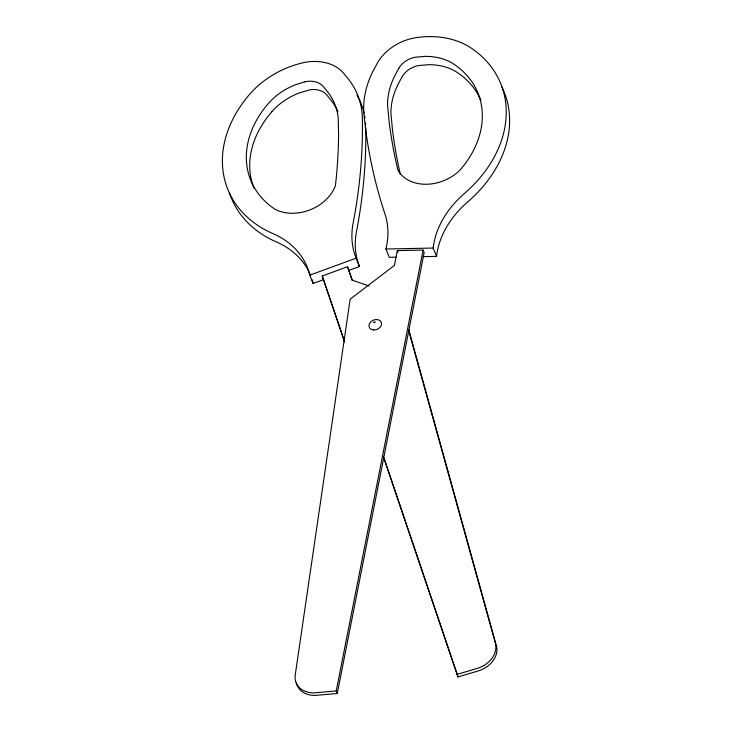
<?xml version="1.0" encoding="UTF-8"?>
<svg xmlns="http://www.w3.org/2000/svg" width="732" height="732" viewBox="0 0 732 732"><rect width="100%" height="100%" fill="white"/><g stroke="black" fill="none" stroke-linecap="round" stroke-linejoin="round"><path stroke-width="1.1" d="M337.26 693.506L424.157 252.613L423.123 250.079L397.311 250.6L394.392 265.432L350.152 299.178L295.216 675.124A23.735 18.126 -22.1 0 0 314.33 692.865L336.226 690.971L337.26 693.506L315.355 695.4A23.735 18.126 -22.1 0 1 296.286 682.398M336.226 690.971L423.123 250.079M309.755 275.159L356.091 258.186A99.826 76.247 -22.1 0 1 353.117 223.26A757.721 578.747 -22.1 0 0 362.377 118.575A110.166 84.143 -22.1 0 0 345.358 75.46A44.762 34.194 -22.1 0 0 301.794 63.044A80.529 61.506 -22.1 0 0 249.841 94.062A126.133 96.34 -22.1 0 0 272.954 233.6A95.718 73.109 -22.1 0 1 309.755 275.159L313.131 283.476L323.663 279.624M344.58 342.027L322.236 275.991L347.544 266.723L352.412 280.585M348.935 270.364L359.467 266.512A99.826 76.247 -22.1 0 1 356.493 231.577A757.721 578.747 -22.1 0 0 365.771 127.981M383.422 456.786L457.07 674.392L478.71 667.95A23.735 18.126 -22.1 0 0 495.399 643.346L408.337 329.409M457.07 674.392L458.095 676.926L479.734 670.475A23.735 18.126 -22.1 0 0 496.433 645.88L408.758 329.739M385.92 249.017L433.17 248.047A95.718 73.109 -22.1 0 1 464.481 193.431A126.133 96.34 -22.1 0 0 471.317 48.156A80.529 61.506 -22.1 0 0 416.993 37.515A44.762 34.194 -22.1 0 0 375.772 66.173A110.166 84.143 -22.1 0 0 363.996 114.805A757.721 578.747 -22.1 0 0 384.886 213.707A99.826 76.247 -22.1 0 1 385.92 249.017L389.296 257.335L396.049 257.197M423.05 256.648L436.556 256.374A95.718 73.109 -22.1 0 1 467.858 201.758A126.133 96.34 -22.1 0 0 501.942 87.099M369.212 286.02L352.083 280.118L347.544 266.723M433.17 248.047L436.556 256.374M397.311 250.6L397.998 252.293M356.091 258.186L359.467 266.512M322.236 275.991L344.516 341.313M384.08 458.241L458.095 676.926M373.53 322.538A3.633 2.772 -22.1 0 1 375.296 321.888M400.294 174.17A733.125 559.962 -22.1 0 1 392.526 130.232L390.925 113.295A85.562 65.349 -22.1 0 1 397.824 84.811L402.188 76.595A20.139 15.381 -22.1 0 1 417.945 65.642L428.293 64.691A55.815 42.63 -22.1 0 1 457.573 72.688A101.474 77.51 -22.1 0 1 480.887 100.339M337.919 111.831A85.562 65.349 -22.1 0 0 331.633 100.952L326.435 94.574A20.139 15.381 -22.1 0 0 309.782 89.826L299.553 92.818A55.815 42.63 -22.1 0 0 271.81 111.749M253.894 188.032A101.474 77.51 -22.1 0 1 271.819 111.749M312.079 279.642A95.718 73.109 -22.1 0 1 313.131 283.476M309.993 274.07A95.718 73.109 -22.1 0 0 276.33 241.917A126.133 96.34 -22.1 0 1 229.473 192.974M359.238 99.287A110.166 84.143 -22.1 0 1 364.097 113.121M364.692 116.013A110.166 84.143 -22.1 0 1 365.012 117.962M365.57 122.894A110.166 84.143 -22.1 0 1 365.689 124.898M356.932 94.959A110.166 84.143 -22.1 0 1 358.799 98.408M374.171 322.565L374.628 322.547L374.171 322.565M398.812 68.277L394.447 76.485A85.562 65.349 -22.1 0 0 387.548 104.978L389.15 121.915A733.125 559.962 -22.1 0 0 397.933 170.172A38.86 29.683 -22.1 0 0 459.861 170.217A101.474 77.51 -22.1 0 0 454.188 64.37A55.815 42.63 -22.1 0 0 424.908 56.373L414.568 57.325A20.139 15.381 -22.1 0 0 398.812 68.277M304.759 81.847L296.176 84.5A55.815 42.63 -22.1 0 0 268.434 103.422A101.474 77.51 -22.1 0 0 274.839 209.132A38.86 29.683 -22.1 0 0 335.43 185.608A733.125 559.962 -22.1 0 0 338.568 135.063L338.221 117.889A85.562 65.349 -22.1 0 0 328.256 92.635L323.059 86.257A20.139 15.381 -22.1 0 0 306.406 81.508L304.759 81.847M373.595 329.967A6.533 4.987 -22.1 0 0 381.409 322.51A6.533 4.987 -22.1 0 0 370.822 321.778A6.533 4.987 -22.1 0 0 373.595 329.967"/></g></svg>
